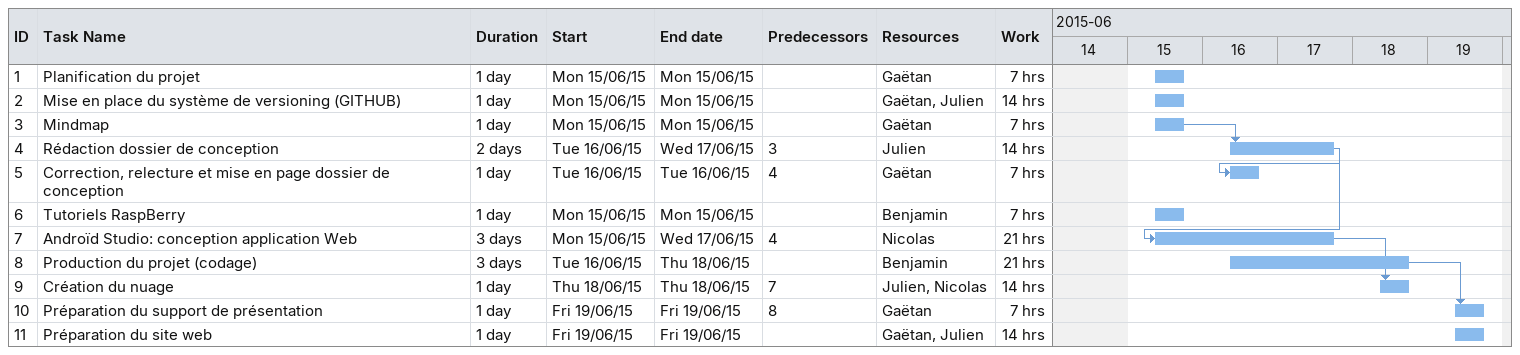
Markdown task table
| ID | Task | Duration | Start | Finish | Predecessors | Resources | Work (h) |
|---|---|---|---|---|---|---|---|
| 1 | Planification du projet | 1d | 2015-06-15 | 2015-06-15 |  | Gaëtan | 7 |
| 2 | Mise en place du système de versioning (GITHUB) | 1d | 2015-06-15 | 2015-06-15 |  | Gaëtan, Julien | 14 |
| 3 | Mindmap | 1d | 2015-06-15 | 2015-06-15 |  | Gaëtan | 7 |
| 4 | Rédaction dossier de conception | 2d | 2015-06-16 | 2015-06-17 | 3 | Julien | 14 |
| 5 | Correction, relecture et mise en page dossier de conception | 1d | 2015-06-16 | 2015-06-16 | 4 | Gaëtan | 7 |
| 6 | Tutoriels RaspBerry | 1d | 2015-06-15 | 2015-06-15 |  | Benjamin | 7 |
| 7 | Androïd Studio: conception application Web | 3d | 2015-06-15 | 2015-06-17 | 4 | Nicolas | 21 |
| 8 | Production du projet (codage) | 3d | 2015-06-16 | 2015-06-18 |  | Benjamin | 21 |
| 9 | Création du nuage | 1d | 2015-06-18 | 2015-06-18 | 7 | Julien, Nicolas | 14 |
| 10 | Préparation du support de présentation | 1d | 2015-06-19 | 2015-06-19 | 8 | Gaëtan | 7 |
| 11 | Préparation du site web | 1d | 2015-06-19 | 2015-06-19 |  | Gaëtan, Julien | 14 |
